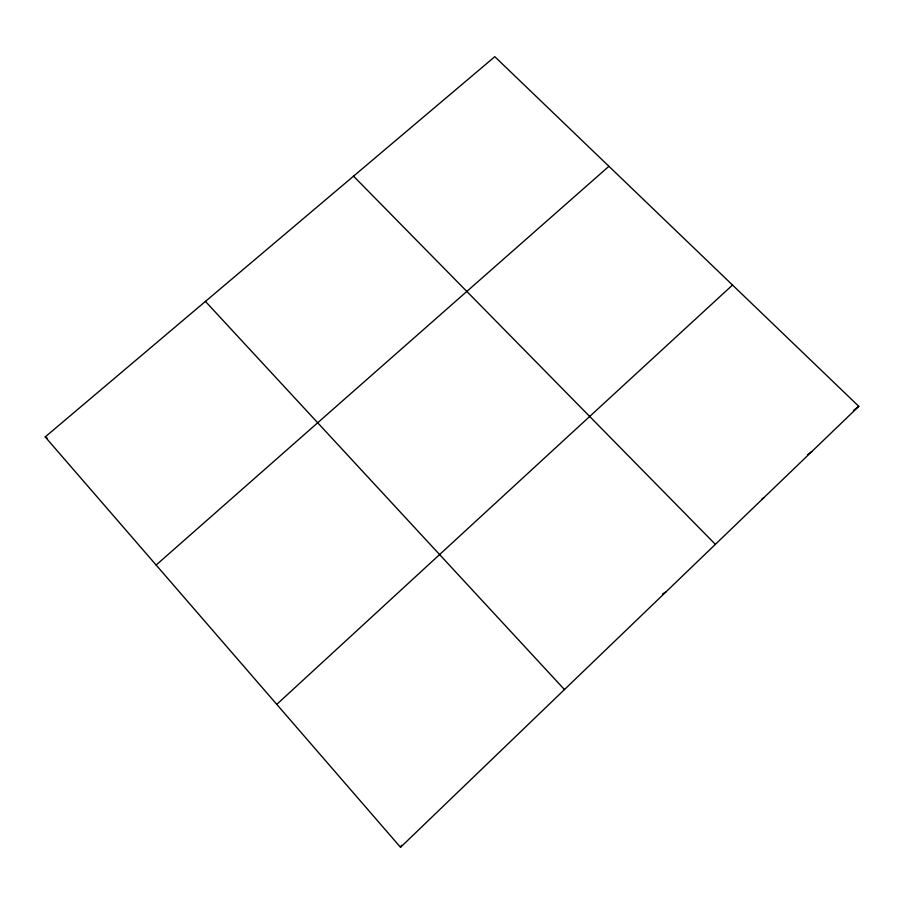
<?xml version="1.0" encoding="UTF-8"?>
<svg xmlns="http://www.w3.org/2000/svg" width="904" height="904" viewBox="0 0 904 904"><rect width="100%" height="100%" fill="white"/><g stroke="black" fill="none" stroke-linecap="round" stroke-linejoin="round"><path stroke-width="1.36" d="M400.528 847.308L858.8 406.348L494.816 56.692L45.2 436.914L400.528 847.308L401.512 845.24M276.771 704.374L732.511 285.042M156.132 565.045L608.923 166.302M853.489 410.427L858.8 406.348M807.6 454.689L811.792 451.582M761.948 499.019L763.993 497.584M662.598 593.86L665.932 591.928M45.2 436.914L47.494 438.372M353.532 176.167L715.38 544.355M205.434 301.405L564.469 689.56"/></g></svg>
